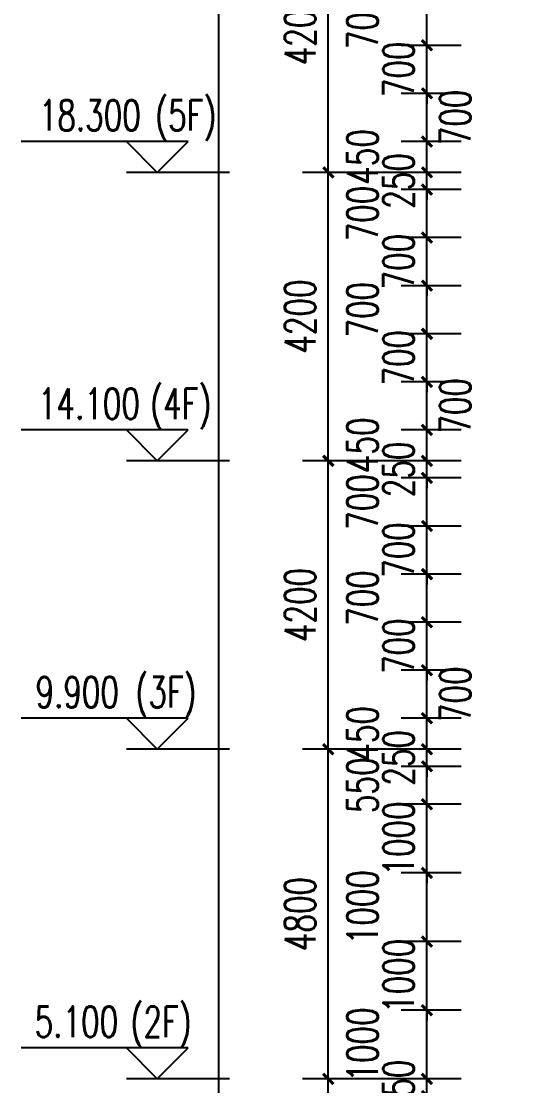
# Model space of a CAD drawing. Header units: millimetres. Extents: x 500457 to 783861, y -293369 to -162148.
# Drawn here: x 527470 to 534640, y -225351 to -209851 of the extents above; entities that cross this region are included whole.
import ezdxf

# ---------------------------------------------------------------- set-up
doc = ezdxf.new("R2010")
doc.units = ezdxf.units.MM
doc.header["$LTSCALE"] = 1000
for name, color, linetype in [('DIM_ELEV', 3, 'Continuous'), ('PUB_DIM', 3, 'Continuous'), ('PUB_TEXT', 7, 'Continuous')]:
    doc.layers.add(name, color=color, linetype=linetype)
doc.styles.add('_TCH_DIM', font='SIMPLEX', dxfattribs={"bigfont": 'GBCBIG'})
doc.styles.add('_TCH_DIM_T3', font='SIMPLEX', dxfattribs={"width": 0.705882, "bigfont": 'GBCBIG'})
doc.dimstyles.new('_TCH_ARCH&&150', dxfattribs={"dimtxt": 446.25, "dimasz": 150, "dimexe": 375, "dimexo": 450, "dimgap": 189.375, "dimtad": 1, "dimdec": 0, "dimzin": 0, "dimdsep": 46, "dimtxsty": '_TCH_DIM_T3', "dimblk": 'ARCHTICK', "dimcen": 0.09, "dimclrt": 7, "dimazin": 2, "dimtfac": 1, "dimtdec": 0, "dimtix": 1, "dimtmove": 2, "dimatfit": 3, "dimfxl": 1, "dimtolj": 1, "dimtzin": 0, "dimarcsym": 0})

# ---------------------------------------------------------------- blocks, each defined once
blk = doc.blocks.new('_ArchTick')
at = {"color": 0, "linetype": 'ByBlock', "const_width": 0.3}
blk.add_lwpolyline([(-0.5, -0.5), (0.5, 0.5)], dxfattribs=at)
blk = doc.blocks.new('*D342')
at = {"layer": 'Defpoints', "color": 0, "transparency": 16777216}
for p in [(533377, -225501), (534324, -225501), (534324, -226501)]:
    blk.add_point(p, dxfattribs=at)
at = {"layer": 'PUB_DIM', "color": 0, "lineweight": -2, "transparency": 16777216}
for p, q in [((533874, -225501), (533002, -225501)), ((533377, -226501), (533377, -225501)), ((533874, -226501), (533002, -226501))]:
    blk.add_line(p, q, dxfattribs=at)
at = {"layer": 'PUB_DIM', "color": 0, "lineweight": -2, "transparency": 16777216, "xscale": 150, "yscale": 150, "zscale": 150}
for p, rotation in [((533377, -225501), 90), ((533377, -226501), 270)]:
    blk.add_blockref('_ArchTick', p, dxfattribs=dict(at, rotation=rotation))
at = {"layer": 'PUB_DIM', "color": 7, "transparency": 16777216, "insert": (532439, -226001), "char_height": 446.2, "attachment_point": 5, "rotation": 90, "style": '_TCH_DIM_T3'}
blk.add_mtext('\\A1;1000', dxfattribs=at)
blk = doc.blocks.new('*D343')
at = {"layer": 'Defpoints', "color": 0, "transparency": 16777216}
for p in [(533377, -225251), (534324, -225251), (534324, -225501)]:
    blk.add_point(p, dxfattribs=at)
at = {"layer": 'PUB_DIM', "color": 0, "lineweight": -2, "transparency": 16777216}
for p, q in [((533377, -225251), (533377, -225101)), ((533874, -225251), (533002, -225251)), ((533377, -225501), (533377, -225251)), ((533874, -225501), (533002, -225501)), ((533377, -225501), (533377, -225651))]:
    blk.add_line(p, q, dxfattribs=at)
at = {"layer": 'PUB_DIM', "color": 0, "lineweight": -2, "transparency": 16777216, "xscale": 150, "yscale": 150, "zscale": 150}
for p, rotation in [((533377, -225251), 270), ((533377, -225501), 90)]:
    blk.add_blockref('_ArchTick', p, dxfattribs=dict(at, rotation=rotation))
at = {"layer": 'PUB_DIM', "color": 7, "transparency": 16777216, "insert": (532964, -225376), "char_height": 446.2, "attachment_point": 5, "rotation": 90, "style": '_TCH_DIM_T3'}
blk.add_mtext('\\A1;250', dxfattribs=at)
blk = doc.blocks.new('*D344')
at = {"layer": 'Defpoints', "color": 0, "transparency": 16777216}
for p in [(533377, -224251), (534324, -224251), (534324, -225251)]:
    blk.add_point(p, dxfattribs=at)
at = {"layer": 'PUB_DIM', "color": 0, "lineweight": -2, "transparency": 16777216}
for p, q in [((533874, -224251), (533002, -224251)), ((533377, -225251), (533377, -224251)), ((533874, -225251), (533002, -225251))]:
    blk.add_line(p, q, dxfattribs=at)
at = {"layer": 'PUB_DIM', "color": 0, "lineweight": -2, "transparency": 16777216, "xscale": 150, "yscale": 150, "zscale": 150}
for p, rotation in [((533377, -224251), 90), ((533377, -225251), 270)]:
    blk.add_blockref('_ArchTick', p, dxfattribs=dict(at, rotation=rotation))
at = {"layer": 'PUB_DIM', "color": 7, "transparency": 16777216, "insert": (532439, -224751), "char_height": 446.2, "attachment_point": 5, "rotation": 90, "style": '_TCH_DIM_T3'}
blk.add_mtext('\\A1;1000', dxfattribs=at)
blk = doc.blocks.new('*D345')
at = {"layer": 'Defpoints', "color": 0, "transparency": 16777216}
for p in [(533377, -223251), (534324, -223251), (534324, -224251)]:
    blk.add_point(p, dxfattribs=at)
at = {"layer": 'PUB_DIM', "color": 0, "lineweight": -2, "transparency": 16777216}
for p, q in [((533377, -223251), (533377, -223101)), ((533874, -223251), (533002, -223251)), ((533377, -224251), (533377, -223251)), ((533874, -224251), (533002, -224251)), ((533377, -224251), (533377, -224401))]:
    blk.add_line(p, q, dxfattribs=at)
at = {"layer": 'PUB_DIM', "color": 0, "lineweight": -2, "transparency": 16777216, "xscale": 150, "yscale": 150, "zscale": 150}
for p, rotation in [((533377, -223251), 270), ((533377, -224251), 90)]:
    blk.add_blockref('_ArchTick', p, dxfattribs=dict(at, rotation=rotation))
at = {"layer": 'PUB_DIM', "color": 7, "transparency": 16777216, "insert": (532964, -223751), "char_height": 446.2, "attachment_point": 5, "rotation": 90, "style": '_TCH_DIM_T3'}
blk.add_mtext('\\A1;1000', dxfattribs=at)
blk = doc.blocks.new('*D346')
at = {"layer": 'Defpoints', "color": 0, "transparency": 16777216}
for p in [(533377, -222251), (534324, -222251), (534324, -223251)]:
    blk.add_point(p, dxfattribs=at)
at = {"layer": 'PUB_DIM', "color": 0, "lineweight": -2, "transparency": 16777216}
for p, q in [((533874, -222251), (533002, -222251)), ((533377, -223251), (533377, -222251)), ((533874, -223251), (533002, -223251))]:
    blk.add_line(p, q, dxfattribs=at)
at = {"layer": 'PUB_DIM', "color": 0, "lineweight": -2, "transparency": 16777216, "xscale": 150, "yscale": 150, "zscale": 150}
for p, rotation in [((533377, -222251), 90), ((533377, -223251), 270)]:
    blk.add_blockref('_ArchTick', p, dxfattribs=dict(at, rotation=rotation))
at = {"layer": 'PUB_DIM', "color": 7, "transparency": 16777216, "insert": (532439, -222751), "char_height": 446.2, "attachment_point": 5, "rotation": 90, "style": '_TCH_DIM_T3'}
blk.add_mtext('\\A1;1000', dxfattribs=at)
blk = doc.blocks.new('*D347')
at = {"layer": 'Defpoints', "color": 0, "transparency": 16777216}
for p in [(533377, -221251), (534324, -221251), (534324, -222251)]:
    blk.add_point(p, dxfattribs=at)
at = {"layer": 'PUB_DIM', "color": 0, "lineweight": -2, "transparency": 16777216}
for p, q in [((533377, -221251), (533377, -221101)), ((533874, -221251), (533002, -221251)), ((533377, -222251), (533377, -221251)), ((533874, -222251), (533002, -222251)), ((533377, -222251), (533377, -222401))]:
    blk.add_line(p, q, dxfattribs=at)
at = {"layer": 'PUB_DIM', "color": 0, "lineweight": -2, "transparency": 16777216, "xscale": 150, "yscale": 150, "zscale": 150}
for p, rotation in [((533377, -221251), 270), ((533377, -222251), 90)]:
    blk.add_blockref('_ArchTick', p, dxfattribs=dict(at, rotation=rotation))
at = {"layer": 'PUB_DIM', "color": 7, "transparency": 16777216, "insert": (532964, -221751), "char_height": 446.2, "attachment_point": 5, "rotation": 90, "style": '_TCH_DIM_T3'}
blk.add_mtext('\\A1;1000', dxfattribs=at)
blk = doc.blocks.new('*D348')
at = {"layer": 'Defpoints', "color": 0, "transparency": 16777216}
for p in [(533377, -220701), (534324, -220701), (534324, -221251)]:
    blk.add_point(p, dxfattribs=at)
at = {"layer": 'PUB_DIM', "color": 0, "lineweight": -2, "transparency": 16777216}
for p, q in [((533874, -220701), (533002, -220701)), ((533377, -221251), (533377, -220701)), ((533874, -221251), (533002, -221251))]:
    blk.add_line(p, q, dxfattribs=at)
at = {"layer": 'PUB_DIM', "color": 0, "lineweight": -2, "transparency": 16777216, "xscale": 150, "yscale": 150, "zscale": 150}
for p, rotation in [((533377, -220701), 90), ((533377, -221251), 270)]:
    blk.add_blockref('_ArchTick', p, dxfattribs=dict(at, rotation=rotation))
at = {"layer": 'PUB_DIM', "color": 7, "transparency": 16777216, "insert": (532439, -220976), "char_height": 446.2, "attachment_point": 5, "rotation": 90, "style": '_TCH_DIM_T3'}
blk.add_mtext('\\A1;550', dxfattribs=at)
blk = doc.blocks.new('*D349')
at = {"layer": 'Defpoints', "color": 0, "transparency": 16777216}
for p in [(533377, -220451), (534324, -220451), (534324, -220701)]:
    blk.add_point(p, dxfattribs=at)
at = {"layer": 'PUB_DIM', "color": 0, "lineweight": -2, "transparency": 16777216}
for p, q in [((533377, -220451), (533377, -220301)), ((533874, -220451), (533002, -220451)), ((533377, -220701), (533377, -220451)), ((533874, -220701), (533002, -220701)), ((533377, -220701), (533377, -220851))]:
    blk.add_line(p, q, dxfattribs=at)
at = {"layer": 'PUB_DIM', "color": 0, "lineweight": -2, "transparency": 16777216, "xscale": 150, "yscale": 150, "zscale": 150}
for p, rotation in [((533377, -220451), 270), ((533377, -220701), 90)]:
    blk.add_blockref('_ArchTick', p, dxfattribs=dict(at, rotation=rotation))
at = {"layer": 'PUB_DIM', "color": 7, "transparency": 16777216, "insert": (532964, -220576), "char_height": 446.2, "attachment_point": 5, "rotation": 90, "style": '_TCH_DIM_T3'}
blk.add_mtext('\\A1;250', dxfattribs=at)
blk = doc.blocks.new('*D350')
at = {"layer": 'Defpoints', "color": 0, "transparency": 16777216}
for p in [(533377, -220001), (534324, -220001), (534324, -220451)]:
    blk.add_point(p, dxfattribs=at)
at = {"layer": 'PUB_DIM', "color": 0, "lineweight": -2, "transparency": 16777216}
for p, q in [((533874, -220001), (533002, -220001)), ((533377, -220451), (533377, -220001)), ((533874, -220451), (533002, -220451))]:
    blk.add_line(p, q, dxfattribs=at)
at = {"layer": 'PUB_DIM', "color": 0, "lineweight": -2, "transparency": 16777216, "xscale": 150, "yscale": 150, "zscale": 150}
for p, rotation in [((533377, -220001), 90), ((533377, -220451), 270)]:
    blk.add_blockref('_ArchTick', p, dxfattribs=dict(at, rotation=rotation))
at = {"layer": 'PUB_DIM', "color": 7, "transparency": 16777216, "insert": (532439, -220226), "char_height": 446.2, "attachment_point": 5, "rotation": 90, "style": '_TCH_DIM_T3'}
blk.add_mtext('\\A1;450', dxfattribs=at)
blk = doc.blocks.new('*D351')
at = {"layer": 'Defpoints', "color": 0, "transparency": 16777216}
for p in [(533377, -219301), (534324, -219301), (534324, -220001)]:
    blk.add_point(p, dxfattribs=at)
at = {"layer": 'PUB_DIM', "color": 0, "lineweight": -2, "transparency": 16777216}
for p, q in [((533874, -219301), (533002, -219301)), ((533377, -220001), (533377, -219301)), ((533874, -220001), (533002, -220001))]:
    blk.add_line(p, q, dxfattribs=at)
at = {"layer": 'PUB_DIM', "color": 0, "lineweight": -2, "transparency": 16777216, "xscale": 150, "yscale": 150, "zscale": 150}
for p, rotation in [((533377, -219301), 90), ((533377, -220001), 270)]:
    blk.add_blockref('_ArchTick', p, dxfattribs=dict(at, rotation=rotation))
at = {"layer": 'PUB_DIM', "color": 7, "transparency": 16777216, "insert": (533789, -219651), "char_height": 446.2, "attachment_point": 5, "rotation": 90, "style": '_TCH_DIM_T3'}
blk.add_mtext('\\A1;700', dxfattribs=at)
blk = doc.blocks.new('*D352')
at = {"layer": 'Defpoints', "color": 0, "transparency": 16777216}
for p in [(533377, -218601), (534324, -218601), (534324, -219301)]:
    blk.add_point(p, dxfattribs=at)
at = {"layer": 'PUB_DIM', "color": 0, "lineweight": -2, "transparency": 16777216}
for p, q in [((533377, -218601), (533377, -218451)), ((533874, -218601), (533002, -218601)), ((533377, -219301), (533377, -218601)), ((533874, -219301), (533002, -219301)), ((533377, -219301), (533377, -219451))]:
    blk.add_line(p, q, dxfattribs=at)
at = {"layer": 'PUB_DIM', "color": 0, "lineweight": -2, "transparency": 16777216, "xscale": 150, "yscale": 150, "zscale": 150}
for p, rotation in [((533377, -218601), 270), ((533377, -219301), 90)]:
    blk.add_blockref('_ArchTick', p, dxfattribs=dict(at, rotation=rotation))
at = {"layer": 'PUB_DIM', "color": 7, "transparency": 16777216, "insert": (532964, -218951), "char_height": 446.2, "attachment_point": 5, "rotation": 90, "style": '_TCH_DIM_T3'}
blk.add_mtext('\\A1;700', dxfattribs=at)
blk = doc.blocks.new('*D353')
at = {"layer": 'Defpoints', "color": 0, "transparency": 16777216}
for p in [(533377, -217901), (534324, -217901), (534324, -218601)]:
    blk.add_point(p, dxfattribs=at)
at = {"layer": 'PUB_DIM', "color": 0, "lineweight": -2, "transparency": 16777216}
for p, q in [((533874, -217901), (533002, -217901)), ((533377, -218601), (533377, -217901)), ((533874, -218601), (533002, -218601))]:
    blk.add_line(p, q, dxfattribs=at)
at = {"layer": 'PUB_DIM', "color": 0, "lineweight": -2, "transparency": 16777216, "xscale": 150, "yscale": 150, "zscale": 150}
for p, rotation in [((533377, -217901), 90), ((533377, -218601), 270)]:
    blk.add_blockref('_ArchTick', p, dxfattribs=dict(at, rotation=rotation))
at = {"layer": 'PUB_DIM', "color": 7, "transparency": 16777216, "insert": (532439, -218251), "char_height": 446.2, "attachment_point": 5, "rotation": 90, "style": '_TCH_DIM_T3'}
blk.add_mtext('\\A1;700', dxfattribs=at)
blk = doc.blocks.new('*D354')
at = {"layer": 'Defpoints', "color": 0, "transparency": 16777216}
for p in [(533377, -217201), (534324, -217201), (534324, -217901)]:
    blk.add_point(p, dxfattribs=at)
at = {"layer": 'PUB_DIM', "color": 0, "lineweight": -2, "transparency": 16777216}
for p, q in [((533377, -217201), (533377, -217051)), ((533874, -217201), (533002, -217201)), ((533377, -217901), (533377, -217201)), ((533874, -217901), (533002, -217901)), ((533377, -217901), (533377, -218051))]:
    blk.add_line(p, q, dxfattribs=at)
at = {"layer": 'PUB_DIM', "color": 0, "lineweight": -2, "transparency": 16777216, "xscale": 150, "yscale": 150, "zscale": 150}
for p, rotation in [((533377, -217201), 270), ((533377, -217901), 90)]:
    blk.add_blockref('_ArchTick', p, dxfattribs=dict(at, rotation=rotation))
at = {"layer": 'PUB_DIM', "color": 7, "transparency": 16777216, "insert": (532964, -217551), "char_height": 446.2, "attachment_point": 5, "rotation": 90, "style": '_TCH_DIM_T3'}
blk.add_mtext('\\A1;700', dxfattribs=at)
blk = doc.blocks.new('*D355')
at = {"layer": 'Defpoints', "color": 0, "transparency": 16777216}
for p in [(533377, -216501), (534324, -216501), (534324, -217201)]:
    blk.add_point(p, dxfattribs=at)
at = {"layer": 'PUB_DIM', "color": 0, "lineweight": -2, "transparency": 16777216}
for p, q in [((533874, -216501), (533002, -216501)), ((533377, -217201), (533377, -216501)), ((533874, -217201), (533002, -217201))]:
    blk.add_line(p, q, dxfattribs=at)
at = {"layer": 'PUB_DIM', "color": 0, "lineweight": -2, "transparency": 16777216, "xscale": 150, "yscale": 150, "zscale": 150}
for p, rotation in [((533377, -216501), 90), ((533377, -217201), 270)]:
    blk.add_blockref('_ArchTick', p, dxfattribs=dict(at, rotation=rotation))
at = {"layer": 'PUB_DIM', "color": 7, "transparency": 16777216, "insert": (532439, -216851), "char_height": 446.2, "attachment_point": 5, "rotation": 90, "style": '_TCH_DIM_T3'}
blk.add_mtext('\\A1;700', dxfattribs=at)
blk = doc.blocks.new('*D356')
at = {"layer": 'Defpoints', "color": 0, "transparency": 16777216}
for p in [(533377, -216251), (534324, -216251), (534324, -216501)]:
    blk.add_point(p, dxfattribs=at)
at = {"layer": 'PUB_DIM', "color": 0, "lineweight": -2, "transparency": 16777216}
for p, q in [((533377, -216251), (533377, -216101)), ((533874, -216251), (533002, -216251)), ((533377, -216501), (533377, -216251)), ((533874, -216501), (533002, -216501)), ((533377, -216501), (533377, -216651))]:
    blk.add_line(p, q, dxfattribs=at)
at = {"layer": 'PUB_DIM', "color": 0, "lineweight": -2, "transparency": 16777216, "xscale": 150, "yscale": 150, "zscale": 150}
for p, rotation in [((533377, -216251), 270), ((533377, -216501), 90)]:
    blk.add_blockref('_ArchTick', p, dxfattribs=dict(at, rotation=rotation))
at = {"layer": 'PUB_DIM', "color": 7, "transparency": 16777216, "insert": (532964, -216376), "char_height": 446.2, "attachment_point": 5, "rotation": 90, "style": '_TCH_DIM_T3'}
blk.add_mtext('\\A1;250', dxfattribs=at)
blk = doc.blocks.new('*D357')
at = {"layer": 'Defpoints', "color": 0, "transparency": 16777216}
for p in [(533377, -215801), (534324, -215801), (534324, -216251)]:
    blk.add_point(p, dxfattribs=at)
at = {"layer": 'PUB_DIM', "color": 0, "lineweight": -2, "transparency": 16777216}
for p, q in [((533874, -215801), (533002, -215801)), ((533377, -216251), (533377, -215801)), ((533874, -216251), (533002, -216251))]:
    blk.add_line(p, q, dxfattribs=at)
at = {"layer": 'PUB_DIM', "color": 0, "lineweight": -2, "transparency": 16777216, "xscale": 150, "yscale": 150, "zscale": 150}
for p, rotation in [((533377, -215801), 90), ((533377, -216251), 270)]:
    blk.add_blockref('_ArchTick', p, dxfattribs=dict(at, rotation=rotation))
at = {"layer": 'PUB_DIM', "color": 7, "transparency": 16777216, "insert": (532439, -216026), "char_height": 446.2, "attachment_point": 5, "rotation": 90, "style": '_TCH_DIM_T3'}
blk.add_mtext('\\A1;450', dxfattribs=at)
blk = doc.blocks.new('*D358')
at = {"layer": 'Defpoints', "color": 0, "transparency": 16777216}
for p in [(533377, -215101), (534324, -215101), (534324, -215801)]:
    blk.add_point(p, dxfattribs=at)
at = {"layer": 'PUB_DIM', "color": 0, "lineweight": -2, "transparency": 16777216}
for p, q in [((533874, -215101), (533002, -215101)), ((533377, -215801), (533377, -215101)), ((533874, -215801), (533002, -215801))]:
    blk.add_line(p, q, dxfattribs=at)
at = {"layer": 'PUB_DIM', "color": 0, "lineweight": -2, "transparency": 16777216, "xscale": 150, "yscale": 150, "zscale": 150}
for p, rotation in [((533377, -215101), 90), ((533377, -215801), 270)]:
    blk.add_blockref('_ArchTick', p, dxfattribs=dict(at, rotation=rotation))
at = {"layer": 'PUB_DIM', "color": 7, "transparency": 16777216, "insert": (533789, -215451), "char_height": 446.2, "attachment_point": 5, "rotation": 90, "style": '_TCH_DIM_T3'}
blk.add_mtext('\\A1;700', dxfattribs=at)
blk = doc.blocks.new('*D359')
at = {"layer": 'Defpoints', "color": 0, "transparency": 16777216}
for p in [(533377, -214401), (534324, -214401), (534324, -215101)]:
    blk.add_point(p, dxfattribs=at)
at = {"layer": 'PUB_DIM', "color": 0, "lineweight": -2, "transparency": 16777216}
for p, q in [((533377, -214401), (533377, -214251)), ((533874, -214401), (533002, -214401)), ((533377, -215101), (533377, -214401)), ((533874, -215101), (533002, -215101)), ((533377, -215101), (533377, -215251))]:
    blk.add_line(p, q, dxfattribs=at)
at = {"layer": 'PUB_DIM', "color": 0, "lineweight": -2, "transparency": 16777216, "xscale": 150, "yscale": 150, "zscale": 150}
for p, rotation in [((533377, -214401), 270), ((533377, -215101), 90)]:
    blk.add_blockref('_ArchTick', p, dxfattribs=dict(at, rotation=rotation))
at = {"layer": 'PUB_DIM', "color": 7, "transparency": 16777216, "insert": (532964, -214751), "char_height": 446.2, "attachment_point": 5, "rotation": 90, "style": '_TCH_DIM_T3'}
blk.add_mtext('\\A1;700', dxfattribs=at)
blk = doc.blocks.new('*D360')
at = {"layer": 'Defpoints', "color": 0, "transparency": 16777216}
for p in [(533377, -213701), (534324, -213701), (534324, -214401)]:
    blk.add_point(p, dxfattribs=at)
at = {"layer": 'PUB_DIM', "color": 0, "lineweight": -2, "transparency": 16777216}
for p, q in [((533874, -213701), (533002, -213701)), ((533377, -214401), (533377, -213701)), ((533874, -214401), (533002, -214401))]:
    blk.add_line(p, q, dxfattribs=at)
at = {"layer": 'PUB_DIM', "color": 0, "lineweight": -2, "transparency": 16777216, "xscale": 150, "yscale": 150, "zscale": 150}
for p, rotation in [((533377, -213701), 90), ((533377, -214401), 270)]:
    blk.add_blockref('_ArchTick', p, dxfattribs=dict(at, rotation=rotation))
at = {"layer": 'PUB_DIM', "color": 7, "transparency": 16777216, "insert": (532439, -214051), "char_height": 446.2, "attachment_point": 5, "rotation": 90, "style": '_TCH_DIM_T3'}
blk.add_mtext('\\A1;700', dxfattribs=at)
blk = doc.blocks.new('*D361')
at = {"layer": 'Defpoints', "color": 0, "transparency": 16777216}
for p in [(533377, -213001), (534324, -213001), (534324, -213701)]:
    blk.add_point(p, dxfattribs=at)
at = {"layer": 'PUB_DIM', "color": 0, "lineweight": -2, "transparency": 16777216}
for p, q in [((533377, -213001), (533377, -212851)), ((533874, -213001), (533002, -213001)), ((533377, -213701), (533377, -213001)), ((533874, -213701), (533002, -213701)), ((533377, -213701), (533377, -213851))]:
    blk.add_line(p, q, dxfattribs=at)
at = {"layer": 'PUB_DIM', "color": 0, "lineweight": -2, "transparency": 16777216, "xscale": 150, "yscale": 150, "zscale": 150}
for p, rotation in [((533377, -213001), 270), ((533377, -213701), 90)]:
    blk.add_blockref('_ArchTick', p, dxfattribs=dict(at, rotation=rotation))
at = {"layer": 'PUB_DIM', "color": 7, "transparency": 16777216, "insert": (532964, -213351), "char_height": 446.2, "attachment_point": 5, "rotation": 90, "style": '_TCH_DIM_T3'}
blk.add_mtext('\\A1;700', dxfattribs=at)
blk = doc.blocks.new('*D362')
at = {"layer": 'Defpoints', "color": 0, "transparency": 16777216}
for p in [(533377, -212301), (534324, -212301), (534324, -213001)]:
    blk.add_point(p, dxfattribs=at)
at = {"layer": 'PUB_DIM', "color": 0, "lineweight": -2, "transparency": 16777216}
for p, q in [((533874, -212301), (533002, -212301)), ((533377, -213001), (533377, -212301)), ((533874, -213001), (533002, -213001))]:
    blk.add_line(p, q, dxfattribs=at)
at = {"layer": 'PUB_DIM', "color": 0, "lineweight": -2, "transparency": 16777216, "xscale": 150, "yscale": 150, "zscale": 150}
for p, rotation in [((533377, -212301), 90), ((533377, -213001), 270)]:
    blk.add_blockref('_ArchTick', p, dxfattribs=dict(at, rotation=rotation))
at = {"layer": 'PUB_DIM', "color": 7, "transparency": 16777216, "insert": (532439, -212651), "char_height": 446.2, "attachment_point": 5, "rotation": 90, "style": '_TCH_DIM_T3'}
blk.add_mtext('\\A1;700', dxfattribs=at)
blk = doc.blocks.new('*D363')
at = {"layer": 'Defpoints', "color": 0, "transparency": 16777216}
for p in [(533377, -212051), (534324, -212051), (534324, -212301)]:
    blk.add_point(p, dxfattribs=at)
at = {"layer": 'PUB_DIM', "color": 0, "lineweight": -2, "transparency": 16777216}
for p, q in [((533377, -212051), (533377, -211901)), ((533874, -212051), (533002, -212051)), ((533377, -212301), (533377, -212051)), ((533874, -212301), (533002, -212301)), ((533377, -212301), (533377, -212451))]:
    blk.add_line(p, q, dxfattribs=at)
at = {"layer": 'PUB_DIM', "color": 0, "lineweight": -2, "transparency": 16777216, "xscale": 150, "yscale": 150, "zscale": 150}
for p, rotation in [((533377, -212051), 270), ((533377, -212301), 90)]:
    blk.add_blockref('_ArchTick', p, dxfattribs=dict(at, rotation=rotation))
at = {"layer": 'PUB_DIM', "color": 7, "transparency": 16777216, "insert": (532964, -212176), "char_height": 446.2, "attachment_point": 5, "rotation": 90, "style": '_TCH_DIM_T3'}
blk.add_mtext('\\A1;250', dxfattribs=at)
blk = doc.blocks.new('*D364')
at = {"layer": 'Defpoints', "color": 0, "transparency": 16777216}
for p in [(533377, -211601), (534324, -211601), (534324, -212051)]:
    blk.add_point(p, dxfattribs=at)
at = {"layer": 'PUB_DIM', "color": 0, "lineweight": -2, "transparency": 16777216}
for p, q in [((533874, -211601), (533002, -211601)), ((533377, -212051), (533377, -211601)), ((533874, -212051), (533002, -212051))]:
    blk.add_line(p, q, dxfattribs=at)
at = {"layer": 'PUB_DIM', "color": 0, "lineweight": -2, "transparency": 16777216, "xscale": 150, "yscale": 150, "zscale": 150}
for p, rotation in [((533377, -211601), 90), ((533377, -212051), 270)]:
    blk.add_blockref('_ArchTick', p, dxfattribs=dict(at, rotation=rotation))
at = {"layer": 'PUB_DIM', "color": 7, "transparency": 16777216, "insert": (532439, -211826), "char_height": 446.2, "attachment_point": 5, "rotation": 90, "style": '_TCH_DIM_T3'}
blk.add_mtext('\\A1;450', dxfattribs=at)
blk = doc.blocks.new('*D365')
at = {"layer": 'Defpoints', "color": 0, "transparency": 16777216}
for p in [(533377, -210901), (534324, -210901), (534324, -211601)]:
    blk.add_point(p, dxfattribs=at)
at = {"layer": 'PUB_DIM', "color": 0, "lineweight": -2, "transparency": 16777216}
for p, q in [((533874, -210901), (533002, -210901)), ((533377, -211601), (533377, -210901)), ((533874, -211601), (533002, -211601))]:
    blk.add_line(p, q, dxfattribs=at)
at = {"layer": 'PUB_DIM', "color": 0, "lineweight": -2, "transparency": 16777216, "xscale": 150, "yscale": 150, "zscale": 150}
for p, rotation in [((533377, -210901), 90), ((533377, -211601), 270)]:
    blk.add_blockref('_ArchTick', p, dxfattribs=dict(at, rotation=rotation))
at = {"layer": 'PUB_DIM', "color": 7, "transparency": 16777216, "insert": (533789, -211251), "char_height": 446.2, "attachment_point": 5, "rotation": 90, "style": '_TCH_DIM_T3'}
blk.add_mtext('\\A1;700', dxfattribs=at)
blk = doc.blocks.new('*D366')
at = {"layer": 'Defpoints', "color": 0, "transparency": 16777216}
for p in [(533377, -210201), (534324, -210201), (534324, -210901)]:
    blk.add_point(p, dxfattribs=at)
at = {"layer": 'PUB_DIM', "color": 0, "lineweight": -2, "transparency": 16777216}
for p, q in [((533377, -210201), (533377, -210051)), ((533874, -210201), (533002, -210201)), ((533377, -210901), (533377, -210201)), ((533874, -210901), (533002, -210901)), ((533377, -210901), (533377, -211051))]:
    blk.add_line(p, q, dxfattribs=at)
at = {"layer": 'PUB_DIM', "color": 0, "lineweight": -2, "transparency": 16777216, "xscale": 150, "yscale": 150, "zscale": 150}
for p, rotation in [((533377, -210201), 270), ((533377, -210901), 90)]:
    blk.add_blockref('_ArchTick', p, dxfattribs=dict(at, rotation=rotation))
at = {"layer": 'PUB_DIM', "color": 7, "transparency": 16777216, "insert": (532964, -210551), "char_height": 446.2, "attachment_point": 5, "rotation": 90, "style": '_TCH_DIM_T3'}
blk.add_mtext('\\A1;700', dxfattribs=at)
blk = doc.blocks.new('*D367')
at = {"layer": 'Defpoints', "color": 0, "transparency": 16777216}
for p in [(533377, -209501), (534324, -209501), (534324, -210201)]:
    blk.add_point(p, dxfattribs=at)
at = {"layer": 'PUB_DIM', "color": 0, "lineweight": -2, "transparency": 16777216}
for p, q in [((533874, -209501), (533002, -209501)), ((533377, -210201), (533377, -209501)), ((533874, -210201), (533002, -210201))]:
    blk.add_line(p, q, dxfattribs=at)
at = {"layer": 'PUB_DIM', "color": 0, "lineweight": -2, "transparency": 16777216, "xscale": 150, "yscale": 150, "zscale": 150}
for p, rotation in [((533377, -209501), 90), ((533377, -210201), 270)]:
    blk.add_blockref('_ArchTick', p, dxfattribs=dict(at, rotation=rotation))
at = {"layer": 'PUB_DIM', "color": 7, "transparency": 16777216, "insert": (532439, -209851), "char_height": 446.2, "attachment_point": 5, "rotation": 90, "style": '_TCH_DIM_T3'}
blk.add_mtext('\\A1;700', dxfattribs=at)
blk = doc.blocks.new('*D413')
at = {"layer": 'Defpoints', "color": 0, "transparency": 16777216}
for p in [(530345, -182051), (534640, -182051), (534640, -235951)]:
    blk.add_point(p, dxfattribs=at)
at = {"layer": 'PUB_DIM', "color": 0, "lineweight": -2, "transparency": 16777216}
for p, q in [((534190, -182051), (529970, -182051)), ((530345, -235951), (530345, -182051)), ((534190, -235951), (529970, -235951))]:
    blk.add_line(p, q, dxfattribs=at)
at = {"layer": 'PUB_DIM', "color": 0, "lineweight": -2, "transparency": 16777216, "xscale": 150, "yscale": 150, "zscale": 150}
for p, rotation in [((530345, -182051), 90), ((530345, -235951), 270)]:
    blk.add_blockref('_ArchTick', p, dxfattribs=dict(at, rotation=rotation))
at = {"layer": 'PUB_DIM', "color": 7, "transparency": 16777216, "insert": (529933, -209001), "char_height": 446.2, "attachment_point": 5, "rotation": 90, "style": '_TCH_DIM_T3'}
blk.add_mtext('\\A1;53900', dxfattribs=at)
blk = doc.blocks.new('*D415')
at = {"layer": 'Defpoints', "color": 0, "transparency": 16777216}
for p in [(531941, -225251), (533905, -225251), (533905, -230351)]:
    blk.add_point(p, dxfattribs=at)
at = {"layer": 'PUB_DIM', "color": 0, "lineweight": -2, "transparency": 16777216}
for p, q in [((533455, -225251), (531566, -225251)), ((531941, -230351), (531941, -225251)), ((533455, -230351), (531566, -230351))]:
    blk.add_line(p, q, dxfattribs=at)
at = {"layer": 'PUB_DIM', "color": 0, "lineweight": -2, "transparency": 16777216, "xscale": 150, "yscale": 150, "zscale": 150}
for p, rotation in [((531941, -225251), 90), ((531941, -230351), 270)]:
    blk.add_blockref('_ArchTick', p, dxfattribs=dict(at, rotation=rotation))
at = {"layer": 'PUB_DIM', "color": 7, "transparency": 16777216, "insert": (531529, -227801), "char_height": 446.2, "attachment_point": 5, "rotation": 90, "style": '_TCH_DIM_T3'}
blk.add_mtext('\\A1;5100', dxfattribs=at)
blk = doc.blocks.new('*D416')
at = {"layer": 'Defpoints', "color": 0, "transparency": 16777216}
for p in [(531941, -220451), (533905, -220451), (533905, -225251)]:
    blk.add_point(p, dxfattribs=at)
at = {"layer": 'PUB_DIM', "color": 0, "lineweight": -2, "transparency": 16777216}
for p, q in [((533455, -220451), (531566, -220451)), ((531941, -225251), (531941, -220451)), ((533455, -225251), (531566, -225251))]:
    blk.add_line(p, q, dxfattribs=at)
at = {"layer": 'PUB_DIM', "color": 0, "lineweight": -2, "transparency": 16777216, "xscale": 150, "yscale": 150, "zscale": 150}
for p, rotation in [((531941, -220451), 90), ((531941, -225251), 270)]:
    blk.add_blockref('_ArchTick', p, dxfattribs=dict(at, rotation=rotation))
at = {"layer": 'PUB_DIM', "color": 7, "transparency": 16777216, "insert": (531529, -222851), "char_height": 446.2, "attachment_point": 5, "rotation": 90, "style": '_TCH_DIM_T3'}
blk.add_mtext('\\A1;4800', dxfattribs=at)
blk = doc.blocks.new('*D417')
at = {"layer": 'Defpoints', "color": 0, "transparency": 16777216}
for p in [(531941, -216251), (533905, -216251), (533905, -220451)]:
    blk.add_point(p, dxfattribs=at)
at = {"layer": 'PUB_DIM', "color": 0, "lineweight": -2, "transparency": 16777216}
for p, q in [((533455, -216251), (531566, -216251)), ((531941, -220451), (531941, -216251)), ((533455, -220451), (531566, -220451))]:
    blk.add_line(p, q, dxfattribs=at)
at = {"layer": 'PUB_DIM', "color": 0, "lineweight": -2, "transparency": 16777216, "xscale": 150, "yscale": 150, "zscale": 150}
for p, rotation in [((531941, -216251), 90), ((531941, -220451), 270)]:
    blk.add_blockref('_ArchTick', p, dxfattribs=dict(at, rotation=rotation))
at = {"layer": 'PUB_DIM', "color": 7, "transparency": 16777216, "insert": (531529, -218351), "char_height": 446.2, "attachment_point": 5, "rotation": 90, "style": '_TCH_DIM_T3'}
blk.add_mtext('\\A1;4200', dxfattribs=at)
blk = doc.blocks.new('*D418')
at = {"layer": 'Defpoints', "color": 0, "transparency": 16777216}
for p in [(531941, -212051), (533905, -212051), (533905, -216251)]:
    blk.add_point(p, dxfattribs=at)
at = {"layer": 'PUB_DIM', "color": 0, "lineweight": -2, "transparency": 16777216}
for p, q in [((533455, -212051), (531566, -212051)), ((531941, -216251), (531941, -212051)), ((533455, -216251), (531566, -216251))]:
    blk.add_line(p, q, dxfattribs=at)
at = {"layer": 'PUB_DIM', "color": 0, "lineweight": -2, "transparency": 16777216, "xscale": 150, "yscale": 150, "zscale": 150}
for p, rotation in [((531941, -212051), 90), ((531941, -216251), 270)]:
    blk.add_blockref('_ArchTick', p, dxfattribs=dict(at, rotation=rotation))
at = {"layer": 'PUB_DIM', "color": 7, "transparency": 16777216, "insert": (531529, -214151), "char_height": 446.2, "attachment_point": 5, "rotation": 90, "style": '_TCH_DIM_T3'}
blk.add_mtext('\\A1;4200', dxfattribs=at)
blk = doc.blocks.new('*D419')
at = {"layer": 'Defpoints', "color": 0, "transparency": 16777216}
for p in [(531941, -207851), (533905, -207851), (533905, -212051)]:
    blk.add_point(p, dxfattribs=at)
at = {"layer": 'PUB_DIM', "color": 0, "lineweight": -2, "transparency": 16777216}
for p, q in [((533455, -207851), (531566, -207851)), ((531941, -212051), (531941, -207851)), ((533455, -212051), (531566, -212051))]:
    blk.add_line(p, q, dxfattribs=at)
at = {"layer": 'PUB_DIM', "color": 0, "lineweight": -2, "transparency": 16777216, "xscale": 150, "yscale": 150, "zscale": 150}
for p, rotation in [((531941, -207851), 90), ((531941, -212051), 270)]:
    blk.add_blockref('_ArchTick', p, dxfattribs=dict(at, rotation=rotation))
at = {"layer": 'PUB_DIM', "color": 7, "transparency": 16777216, "insert": (531529, -209951), "char_height": 446.2, "attachment_point": 5, "rotation": 90, "style": '_TCH_DIM_T3'}
blk.add_mtext('\\A1;4200', dxfattribs=at)

msp = doc.modelspace()

# ---------------------------------------------------------------- linework, layer by layer
at = {"layer": 'DIM_ELEV'}
for p, q in [((529900.4, -211600.7), (527470.4, -211600.7)), ((529450.4, -212050.7), (529000.4, -211600.7)), ((529450.4, -212050.7), (529900.4, -211600.7)), ((530500.4, -212050.7), (529000.4, -212050.7)), ((529900.4, -215800.7), (527470.4, -215800.7)), ((529450.4, -216250.7), (529000.4, -215800.7)), ((529450.4, -216250.7), (529900.4, -215800.7)), ((530500.4, -216250.7), (529000.4, -216250.7)), ((529900.4, -220000.7), (527470.4, -220000.7)), ((529450.4, -220450.7), (529000.4, -220000.7)), ((529450.4, -220450.7), (529900.4, -220000.7)), ((530500.4, -220450.7), (529000.4, -220450.7)), ((529900.4, -224800.7), (527470.4, -224800.7)), ((529450.4, -225250.7), (529000.4, -224800.7)), ((529450.4, -225250.7), (529900.4, -224800.7)), ((530500.4, -225250.7), (529000.4, -225250.7))]:
    msp.add_line(p, q, dxfattribs=at)

# ---------------------------------------------------------------- texts
at = {"layer": 'PUB_TEXT', "style": '_TCH_DIM', "width": 0.705882}
for s, p in [('(5F)', (529420.4, -211443.2)), ('18.300', (527725.4, -211443.2)), ('(4F)', (529348.4, -215643.2)), ('14.100', (527713.4, -215643.2)), ('(3F)', (529132.4, -219843.2)), ('9.900', (527677.4, -219843.2)), ('(2F)', (529060.4, -224643.2)), ('5.100', (527665.4, -224643.2))]:
    msp.add_text(s, height=446.25, dxfattribs=at).set_placement(p)

# ---------------------------------------------------------------- dimensions: what is measured, and where the dimension line sits
at = {"layer": 'PUB_DIM'}
for p1, p2, distance, picture, middle in [((534640.3, -235950.7), (534640.3, -182050.7), 4295.1, '*D413', (529932.7, -209000.7)), ((533905, -212050.7), (533905, -207850.7), 1963.5, '*D419', (531529, -209950.7)), ((534324.4, -210900.7), (534324.4, -210200.7), 947.8, '*D366', (532964.1, -210550.7)), ((534324.4, -212300.7), (534324.4, -212050.7), 947.8, '*D363', (532964.1, -212175.7)), ((533905, -216250.7), (533905, -212050.7), 1963.5, '*D418', (531529, -214150.7)), ((534324.4, -213700.7), (534324.4, -213000.7), 947.8, '*D361', (532964.1, -213350.7)), ((534324.4, -215100.7), (534324.4, -214400.7), 947.8, '*D359', (532964.1, -214750.7)), ((534324.4, -216500.7), (534324.4, -216250.7), 947.8, '*D356', (532964.1, -216375.7)), ((533905, -220450.7), (533905, -216250.7), 1963.5, '*D417', (531529, -218350.7)), ((534324.4, -217900.7), (534324.4, -217200.7), 947.8, '*D354', (532964.1, -217550.7)), ((534324.4, -219300.7), (534324.4, -218600.7), 947.8, '*D352', (532964.1, -218950.7)), ((534324.4, -220700.7), (534324.4, -220450.7), 947.8, '*D349', (532964.1, -220575.7)), ((533905, -225250.7), (533905, -220450.7), 1963.5, '*D416', (531529, -222850.7)), ((534324.4, -222250.7), (534324.4, -221250.7), 947.8, '*D347', (532964.1, -221750.7)), ((534324.4, -224250.7), (534324.4, -223250.7), 947.8, '*D345', (532964.1, -223750.7)), ((534324.4, -225500.7), (534324.4, -225250.7), 947.8, '*D343', (532964.1, -225375.7)), ((533905, -230350.7), (533905, -225250.7), 1963.5, '*D415', (531529, -227800.7))]:
    dim = msp.add_aligned_dim(p1=p1, p2=p2, distance=distance, dimstyle='_TCH_ARCH&&150', dxfattribs=at)
    dim.commit()
    dim.dimension.update_dxf_attribs({"geometry": picture, "text_midpoint": middle})
for base, p1, p2, picture, middle in [((533376.6, -209500.7), (534324.4, -210200.7), (534324.4, -209500.7), '*D367', (532439.1, -209850.7)), ((533376.6, -210900.7), (534324.4, -211600.7), (534324.4, -210900.7), '*D365', (533789.1, -211250.7)), ((533376.6, -211600.7), (534324.4, -212050.7), (534324.4, -211600.7), '*D364', (532439.1, -211825.7)), ((533376.6, -212300.7), (534324.4, -213000.7), (534324.4, -212300.7), '*D362', (532439.1, -212650.7)), ((533376.6, -213700.7), (534324.4, -214400.7), (534324.4, -213700.7), '*D360', (532439.1, -214050.7)), ((533376.6, -215100.7), (534324.4, -215800.7), (534324.4, -215100.7), '*D358', (533789.1, -215450.7)), ((533376.6, -215800.7), (534324.4, -216250.7), (534324.4, -215800.7), '*D357', (532439.1, -216025.7)), ((533376.6, -216500.7), (534324.4, -217200.7), (534324.4, -216500.7), '*D355', (532439.1, -216850.7)), ((533376.6, -217900.7), (534324.4, -218600.7), (534324.4, -217900.7), '*D353', (532439.1, -218250.7)), ((533376.6, -219300.7), (534324.4, -220000.7), (534324.4, -219300.7), '*D351', (533789.1, -219650.7)), ((533376.6, -220000.7), (534324.4, -220450.7), (534324.4, -220000.7), '*D350', (532439.1, -220225.7)), ((533376.6, -220700.7), (534324.4, -221250.7), (534324.4, -220700.7), '*D348', (532439.1, -220975.7)), ((533376.6, -222250.7), (534324.4, -223250.7), (534324.4, -222250.7), '*D346', (532439.1, -222750.7)), ((533376.6, -224250.7), (534324.4, -225250.7), (534324.4, -224250.7), '*D344', (532439.1, -224750.7)), ((533376.6, -225500.7), (534324.4, -226500.7), (534324.4, -225500.7), '*D342', (532439.1, -226000.7))]:
    dim = msp.add_linear_dim(base=base, p1=p1, p2=p2, angle=90, dimstyle='_TCH_ARCH&&150', dxfattribs=at)
    dim.commit()
    dim.dimension.update_dxf_attribs({"geometry": picture, "text_midpoint": middle, "dimtype": 129})

doc.saveas('drawing.dxf')
